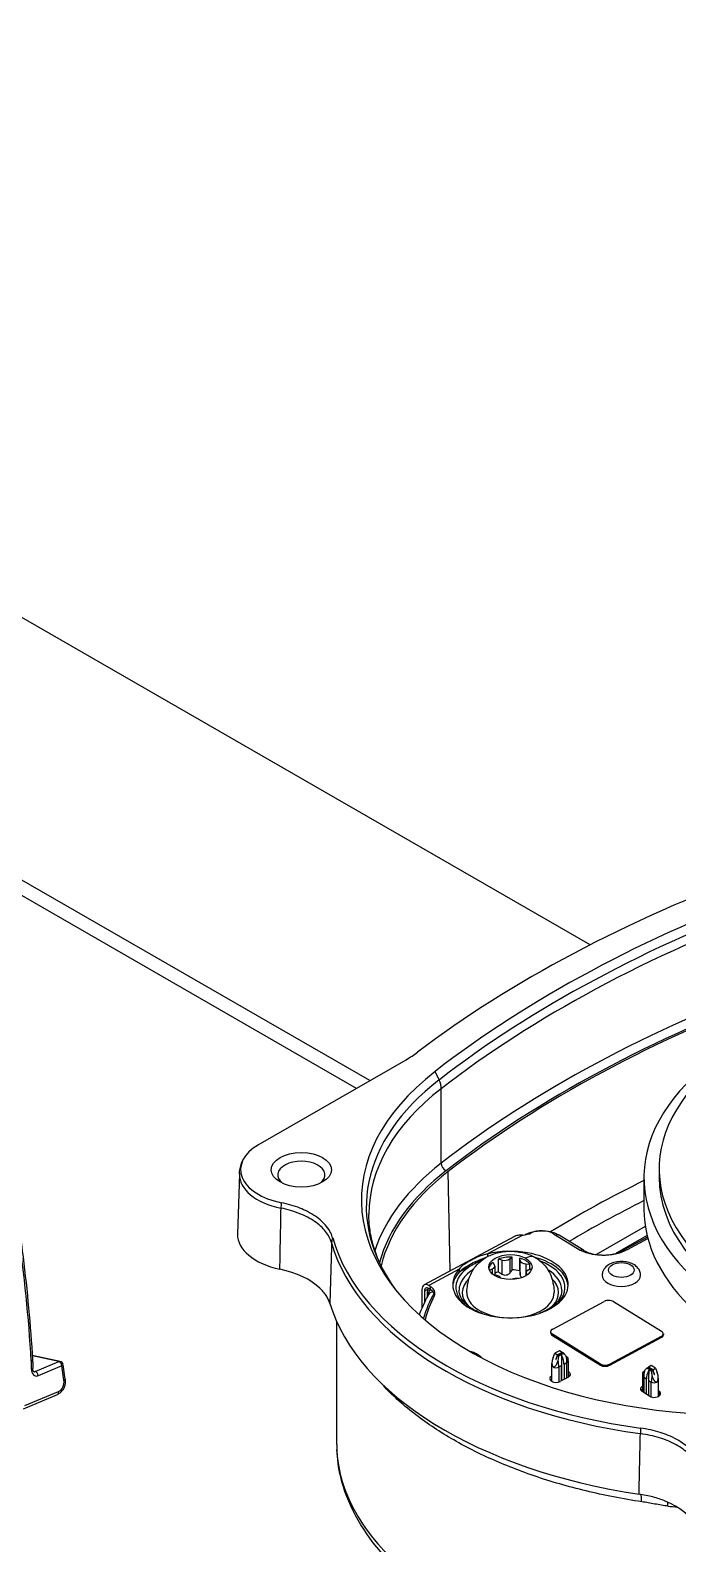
# Model space of a CAD drawing. Header units: millimetres. Extents: x 0 to 7722, y 0 to 5460.
# Drawn here: x 4718.5 to 4769, y 3623.4 to 3741.3 of the extents above; entities that cross this region are included whole.
import ezdxf

# ---------------------------------------------------------------- set-up
doc = ezdxf.new("R2010")
doc.units = ezdxf.units.MM
doc.header["$LTSCALE"] = 5
doc.layers.get('0').update_dxf_attribs({"linetype": 'CONTINUOUS'})

# ---------------------------------------------------------------- blocks, each defined once
blk = doc.blocks.new('RWFWFWEWEFWEFWEF')
for p, q in [((251.64, 35.78), (20.15, 169.08)), ((234.49, 25.21), (20.15, 148.65)), ((233.44, 24.61), (54.91, 127.42)), ((225.8, 20.21), (237.31, 26.84)), ((239.88, 25.26), (239.58, 25.92)), ((240.04, 18.78), (240.04, 24.58)), ((224.33, 17.95), (224.18, 13.26)), ((240.75, 10.4), (240.59, 18.13)), ((257.03, 18.33), (257.03, 17.66)), ((255.84, 17.66), (255.84, 15.21)), ((245.75, 13.08), (238.71, 9.3)), ((246.4, 13.18), (243.65, 11.71)), ((246.62, 13.23), (246.57, 13.2)), ((248.79, 13.29), (250.66, 12.13)), ((251.12, 12.01), (249.24, 13.17)), ((252.11, 11.67), (255.95, 13.88)), ((256.09, 13.15), (253.68, 11.77)), ((256.12, 13.02), (254.15, 11.96)), ((254.55, 12.05), (256.15, 12.91)), ((242.31, 10.75), (241.44, 10.29)), ((243.24, 11.26), (242.8, 11.02)), ((243.65, 11.71), (243.65, 11.55)), ((243.65, 11.55), (243.65, 11.51)), ((244.19, 10.88), (244.06, 11.05)), ((244.22, 10.77), (244.22, 10.07)), ((244.79, 11.23), (244.5, 11.3)), ((244.5, 10.32), (244.5, 11.3)), ((244.79, 10.13), (244.79, 11.23)), ((245.38, 11.32), (245.58, 11.47)), ((245.38, 11.32), (245.38, 10.22)), ((245.58, 10.49), (245.58, 11.47)), ((246.21, 11.19), (246.17, 11.38)), ((246.17, 10.4), (246.17, 11.38)), ((246.21, 10.09), (246.21, 11.19)), ((246.64, 10.95), (246.64, 10.02)), ((246.64, 10.95), (246.96, 10.92)), ((246.96, 10.51), (246.96, 10.92)), ((241.45, 10.52), (239.08, 9.25)), ((241.45, 10.52), (241.45, 10.37)), ((241.45, 10.37), (241.45, 10.29)), ((244.03, 10.54), (243.82, 10.45)), ((244.03, 10.18), (244.03, 10.54)), ((244.25, 10.07), (244.16, 10.07)), ((246.66, 10.24), (246.66, 10.03)), ((246.7, 10.13), (246.7, 10.06)), ((246.7, 10.13), (246.74, 10.08)), ((246.86, 10.47), (247.11, 10.58)), ((238.54, 8.94), (238.54, 7.47)), ((239.02, 8.98), (238.74, 8.82)), ((238.74, 8.82), (238.74, 7.89)), ((239.22, 9.16), (239.08, 9.25)), ((239.22, 8.93), (239.08, 9.02)), ((239.22, 8.93), (239.22, 9.16)), ((248.73, 5.86), (252.75, 8.02)), ((253.46, 8.01), (257.21, 5.69)), ((231.91, -3.12), (231.91, 6.41)), ((248.57, 5.65), (248.57, 5.57)), ((252.46, 3.14), (248.71, 5.46)), ((248.71, 5.46), (248.71, 5.37)), ((248.71, 5.37), (252.46, 3.06)), ((257.19, 5.28), (253.17, 3.12)), ((253.17, 3.04), (257.19, 5.2)), ((257.19, 5.2), (257.19, 5.28)), ((257.35, 5.5), (257.35, 5.41)), ((210.36, 3.34), (208.19, 3.8)), ((210.26, 3.33), (208.2, 3.77)), ((248.77, 3.66), (248.9, 3.98)), ((249.27, 4.18), (248.9, 3.98)), ((248.9, 3.98), (249.11, 3.86)), ((249.11, 3.86), (248.97, 3.53)), ((249, 3.52), (249.13, 3.84)), ((249.47, 4.05), (249.11, 3.86)), ((249.13, 3.84), (249.31, 3.94)), ((249.13, 3.84), (249.22, 3.78)), ((249.22, 3.78), (249.4, 3.88)), ((249.47, 4.05), (249.27, 4.18)), ((249.31, 3.94), (249.4, 3.88)), ((249.32, 3.94), (249.5, 4.04)), ((249.41, 3.88), (249.32, 3.94)), ((249.32, 3.94), (249.32, 3.93)), ((249.41, 3.88), (249.59, 3.98)), ((249.43, 3.77), (249.43, 1.85)), ((249.44, 1.86), (249.44, 3.77)), ((249.49, 4.03), (249.47, 4.05)), ((249.59, 3.98), (249.5, 4.04)), ((208.27, 2.59), (208.41, 2.56)), ((208.41, 2.56), (210.26, 3.33)), ((210.5, 3.01), (208.65, 2.23)), ((210.66, 1.88), (210.5, 3.01)), ((210.75, 1.96), (210.59, 3.09)), ((248.67, 1.79), (248.67, 3.19)), ((248.75, 2.94), (248.75, 2.92)), ((248.97, 3.53), (248.97, 3.49)), ((249.21, 2.91), (249.43, 3.03)), ((249.21, 2.91), (249.21, 1.75)), ((249.43, 1.85), (249.43, 3.03)), ((249.62, 3.13), (249.84, 3.25)), ((249.62, 3.13), (249.62, 1.95)), ((249.84, 2.07), (249.84, 3.25)), ((249.94, 3.38), (249.94, 2.12)), ((252.46, 3.06), (252.46, 3.14)), ((253.17, 3.12), (253.17, 3.04)), ((256.16, 2.88), (256.07, 2.83)), ((256.07, 2.83), (256.24, 2.73)), ((256.16, 2.88), (256.33, 2.78)), ((256.19, 2.9), (256.18, 2.88)), ((256.41, 3.02), (256.19, 2.9)), ((256.54, 2.69), (256.19, 2.9)), ((256.2, 2.61), (256.2, 0.69)), ((256.24, 2.72), (256.34, 2.78)), ((256.33, 2.78), (256.24, 2.73)), ((256.24, 2.72), (256.41, 2.62)), ((256.33, 2.77), (256.33, 2.78)), ((256.34, 2.78), (256.51, 2.67)), ((256.75, 2.81), (256.41, 3.02)), ((256.41, 2.62), (256.51, 2.67)), ((256.51, 2.67), (256.63, 2.34)), ((256.54, 2.69), (256.75, 2.81)), ((256.66, 2.36), (256.54, 2.69)), ((256.66, 2.31), (256.66, 2.36)), ((256.75, 2.81), (256.88, 2.48)), ((248.56, 1.86), (248.67, 1.92)), ((248.65, 2.21), (248.67, 2.22)), ((248.65, 2.21), (248.65, 1.98)), ((248.65, 1.98), (248.67, 1.99)), ((249.95, 2.13), (249.33, 1.8)), ((249.94, 2.29), (250.06, 2.22)), ((255.74, 0.97), (255.74, 2.23)), ((255.82, 2.11), (256.03, 1.98)), ((255.82, 2.11), (255.82, 0.92)), ((256.03, 0.79), (256.03, 1.98)), ((256.2, 1.87), (256.41, 1.74)), ((256.2, 1.87), (256.2, 0.68)), ((256.41, 0.58), (256.41, 1.74)), ((256.86, 1.74), (256.86, 1.76)), ((256.96, 2.04), (256.96, 0.61)), ((207.52, -0.34), (210.16, 0.77)), ((207.6, -0.1), (210.24, 1)), ((255.74, 1.14), (255.61, 1.08)), ((255.61, 1.08), (255.61, 1.07)), ((256.28, 0.64), (255.69, 1)), ((256.96, 1.05), (257.01, 1.03)), ((256.96, 0.82), (257.01, 0.8)), ((256.96, 0.75), (257.07, 0.68)), ((257.01, 1.03), (257.01, 0.8)), ((257.85, -2.9), (257.85, -2.9)), ((257.99, -2.97), (257.99, -2.97)), ((258.09, -3.02), (258.09, -3.02))]:
    blk.add_line(p, q)
for centre, radius, start, end in [((210.3, 3.05), 0.3, 8.0064, 78.0679), ((244.99, -4.6), 0.5, 167.8365, 167.8481)]:
    blk.add_arc(centre, radius, start, end)
for centre, major_axis, ratio, start_param, end_param in [((320.4, -8.67), (-103.37, 0), 0.575862, 5.2818, 5.631658), ((320.4, -8.67), (-100.71, 0), 0.575862, 5.2818, 5.643961), ((320.4, -9.21), (-100.33, 0), 0.575862, 5.2818, 5.643961), ((320.4, -9.82), (100.13, 0), 0.575862, 2.140208, 2.502368), ((320.4, -15.62), (-100.13, 0), 0.575862, 5.2818, 5.643961), ((320.4, -16.03), (-99.63, 0), 0.575862, 5.2818, 5.643961), ((320.4, -16.03), (-99.44, 0), 0.575862, 5.2818, 5.643961), ((281.78, 17.66), (-25.94, 0), 0.575862, 5.147118, 7.822221), ((281.78, 18.33), (-24.75, 0), 0.575862, 5.169563, 7.961888), ((262.91, 15.93), (-29.08, 0), 0.575862, 5.643961, 8.423393), ((262.91, 15.4), (-28.7, 0), 0.575862, 5.643961, 6.687306), ((238.84, 25.09), (0.92, -1.19), 0.656129, 0.702721, 1.22632), ((262.91, 14.79), (-28.5, 0), 0.575862, 5.643961, 6.283185), ((131.79, -18.17), (-21.44, -101.46), 0.724502, 1.93446, 2.13554), ((229.16, 18.28), (-4.74, 0), 0.575862, 5.497787, 7.518093), ((229.15, 17.87), (1.84, 0), 0.575862, 5.630669, 10.077294), ((229.16, 17.9), (-4.83, 0), 0.575862, 6.264739, 7.518093), ((262.91, 8.98), (-28.5, 0), 0.575862, 5.643961, 6.10052), ((262.91, 8.58), (-28, 0), 0.575862, 5.643961, 6.128754), ((262.91, 8.58), (-27.81, 0), 0.575862, 5.643961, 6.144291), ((240.44, 18.6), (0.306, -0.395), 0.656129, 3.844314, 5.41511), ((320.4, -25.94), (99.19, 0), 0.575862, 2.279528, 2.380749), ((281.78, 17.66), (-24.75, 0), 0.575862, 0, 1.606785), ((228.06, 16.06), (0.3, 1.47), 0.269471, 1.87194, 2.185597), ((320.4, -26.74), (-98.19, 0), 0.575862, 5.429883, 5.511497), ((281.78, 15.21), (-25.94, 0), 0.575862, 0, 0.56145), ((229.16, 13.13), (4.98, -0.11), 0.560536, 3.136014, 4.380471), ((246.25, 13.9), (-1.25, 0), 0.575862, 1.691241, 2.277274), ((246.86, 12.79), (-0.237, 0.441), 0.557566, 5.801156, 6.283185), ((247.87, 12.8), (1.25, 0), 0.575862, 0.750492, 2.277274), ((248.98, 12.75), (0.263, 0.425), 0.597916, 0, 0.759891), ((232.99, 12.69), (-1.44, -0.41), 0.806675, 5.716562, 6.030219), ((262.91, 15.56), (-31.83, 0), 0.575862, 0.163264, 1.33772), ((262.91, 15.93), (-31.74, 0), 0.575862, 0.163264, 1.33772), ((245.44, 9.33), (-4.5, 0), 0.575862, 5.804474, 10.942042), ((245.44, 9.33), (-4.5, 0), 0.575862, 4.764335, 5.121288), ((252.67, 13.21), (-2.75, 0), 0.575862, 0.750492, 2.321288), ((250.86, 11.59), (0.263, 0.425), 0.597916, 0, 0.723688), ((254.39, 11.52), (-0.237, 0.441), 0.557566, 5.663702, 6.283185), ((245.44, 9.1), (-4.25, 0), 0.575862, 5.541444, 6.94026), ((242.31, 10.35), (-0.237, 0.441), 0.557566, 5.516574, 5.948508), ((245.44, 9.1), (4.25, 0), 0.575862, 2.242724, 2.399852), ((242.8, 10.61), (-0.237, 0.441), 0.557566, 5.516574, 5.94828), ((245.44, 9.1), (4.25, 0), 0.575862, 2.154479, 2.242724), ((245.44, 10.51), (-1.68, 0), 0.575862, 5.681108, 6.185559), ((243.72, 10.77), (0.5, 0), 0.575862, 5.366887, 6.675884), ((245.44, 10.51), (1.67, 0), 0.575862, 1.492318, 2.172874), ((244.98, 11.5), (-0.5, 0), 0.575862, 1.178097, 2.487094), ((245.44, 10.51), (1.68, 0), 0.575862, 0.44512, 1.125676), ((246.7, 11.23), (-0.5, 0), 0.575862, 0.1309, 1.439897), ((246.08, 8.08), (-1.18, -3.41), 0.385285, 3.068317, 3.559904), ((245.44, 9.1), (4.5, 0), 0.575862, 0.044183, 1.131844), ((245.44, 9.1), (4.25, 0), 0.575862, 5.640242, 7.270375), ((225.46, 7.39), (-6, 0.13), 0.560532, 3.694849, 4.380933), ((239.08, 8.61), (-0.369, 0.687), 0.557566, 5.516574, 7.087371), ((245.44, 9.1), (-4.5, 0), 0.575862, 5.804474, 6.239003), ((245.44, 8.9), (-4, 0), 0.575862, 5.53085, 6.283185), ((245.44, 8.69), (-3.75, 0), 0.575862, 5.750193, 6.775969), ((245.44, 9.53), (1.67, 0), 0.575862, 2.172874, 2.38635), ((244.19, 9.78), (0.5, 0), 0.575862, 0.195132, 1.439897), ((245.44, 9.53), (1.67, 0), 0.575862, 1.125676, 1.492318), ((245.91, 9.52), (0.5, 0), 0.575862, 1.294912, 2.289667), ((247.16, 10.24), (-0.5, 0), 0.575862, 5.366887, 6.675884), ((245.44, 8.9), (4, 0), 0.575862, 0, 0.752408), ((245.44, 8.69), (3.75, 0), 0.575862, 5.790402, 6.816255), ((254.08, 10.05), (1.5, 0), 0.575862, 3.141593, 6.283185), ((262.99, 4.35), (-24.67, 0), 0.575862, 5.973599, 6.116841), ((239.08, 8.61), (-0.237, 0.441), 0.557566, 5.516574, 7.087371), ((262.98, 4.57), (-24.43, 0), 0.575862, 6.002831, 6.140712), ((239.5, 8.71), (0.414, 0.28), 0.761621, 1.824149, 2.665177), ((238.57, -34.77), (-0.34, -116.89), 0.003123, 1.949786, 1.950951), ((238.57, 8.5), (0.5, 0), 0.575862, 0.117735, 0.372026), ((239.52, 8.33), (-0.436, 0.246), 0.777589, 5.297475, 6.283185), ((238.31, 8.67), (1.25, 0), 0.575862, 6.002831, 7.033677), ((238.31, 8.44), (1.25, 0), 0.575862, 0.159683, 0.750492), ((245.44, 8.69), (-3.4, 0), 0.575862, 6.273069, 7.755259), ((245.44, 8.69), (3.4, 0), 0.575862, 4.816163, 6.293302), ((262.93, 10.34), (31.99, -0.71), 0.560536, 3.319955, 4.489014), ((238.91, 7.24), (0.251, -0.467), 0.557566, 3.945778, 3.948748), ((253.1, 7.81), (-0.5, 0), 0.575862, 3.892084, 5.462881), ((249.07, 5.65), (-0.5, 0), 0.575862, 5.462881, 7.033677), ((249.07, 5.57), (-0.5, 0), 0.575862, 0, 0.750492), ((256.85, 5.5), (0.5, 0), 0.575862, 5.462881, 7.033677), ((256.85, 5.41), (0.5, 0), 0.575862, 5.462881, 6.283185), ((248.99, 3.52), (0.215, 0.588), 0.40269, 1.488429, 3.058813), ((247.25, 3.83), (0.65, 2.78), 0.682697, 4.724161, 4.854909), ((247.81, 4.13), (-1.18, 2.2), 0.557566, 4.263338, 4.314024), ((247.82, 4.13), (1.18, -2.2), 0.557566, 1.121746, 1.172432), ((249.55, 5.06), (-0.09, -2.88), 0.030293, 5.178904, 5.496464), ((246.08, 3.2), (3.53, -0.11), 0.578094, 0.017464, 0.335024), ((248.38, 4.43), (1.97, -1.77), 0.200119, 0.969469, 1.100216), ((248.13, 4.3), (-1.18, 2.2), 0.557566, 3.945778, 4.183277), ((207.92, 3.44), (0.299, 0.018), 0.245175, 5.43918, 6.283185), ((204.11, 2.26), (-1.13, -5.33), 0.724502, 1.811899, 1.93446), ((208.57, 2.8), (-0.124, -0.587), 0.724502, 4.953492, 6.747389), ((207.93, 2.79), (0.3, -0.01), 0.16458, 5.458229, 6.283185), ((208.37, 2.84), (-0.062, -0.294), 0.724502, 0, 0.464203), ((208.45, 2.28), (-0.116, 0.277), 0.616333, 4.309722, 5.880518), ((210.3, 3.05), (0.062, 0.294), 0.724502, 0, 0.464203), ((210.3, 3.05), (0.116, -0.277), 0.616333, 1.168129, 2.738926), ((210.3, 3.05), (0.297, 0.042), 0.308595, 5.417288, 6.283185), ((248.99, 3.04), (0.32, 0), 0.575862, 3.892084, 5.462881), ((248.99, 3.52), (-0.0135, -0.0367), 0.40269, 4.630021, 7.771614), ((247.5, 3.96), (-1.18, 2.2), 0.557566, 3.945778, 4.183277), ((249.62, 3.38), (0.32, 0), 0.575862, 5.462881, 6.283185), ((249.62, 2.34), (0.495, 0), 0.575862, 5.462881, 7.15104), ((252.82, 3.34), (0.5, 0), 0.575862, 3.892084, 5.462881), ((252.82, 3.25), (-0.5, 0), 0.575862, 0.750492, 2.321288), ((257.65, 3.09), (1.31, 2.13), 0.597916, 2.134836, 2.372335), ((257.42, 3.23), (2.04, 1.67), 0.238998, 2.086052, 2.2168), ((259.56, 1.91), (3.53, -0.11), 0.578094, 2.841496, 3.159057), ((257.94, 2.91), (1.31, 2.13), 0.597916, 2.004089, 2.054775), ((256.33, 3.91), (-0.09, -2.88), 0.030293, 5.178904, 5.496464), ((257.95, 2.91), (-1.31, -2.13), 0.597916, 5.145681, 5.196367), ((258.47, 2.58), (0.59, -2.8), 0.711904, 4.549383, 4.680131), ((256.64, 2.35), (-0.0126, 0.0372), 0.417909, 1.641017, 4.78261), ((256.64, 2.35), (0.201, -0.595), 0.417909, 0.070633, 1.641017), ((210.15, 1.66), (-0.145, -0.685), 0.724502, 0.464203, 2.035), ((210.46, 1.92), (0.297, 0.042), 0.308595, 5.417288, 6.283185), ((248.99, 2), (-0.495, 0), 0.575862, 5.462881, 8.604473), ((248.99, 1.78), (0.495, 0), 0.575862, 2.321288, 2.728406), ((249.62, 2.11), (0.495, 0), 0.575862, 0.413186, 0.867855), ((256.06, 1.19), (-0.495, 0), 0.575862, 5.41533, 7.033677), ((256.06, 0.96), (0.495, 0), 0.575862, 2.273738, 2.728406), ((256.06, 2.23), (-0.32, 0), 0.575862, 0, 0.750492), ((258.24, 2.73), (1.31, 2.13), 0.597916, 2.134836, 2.372335), ((256.64, 1.87), (0.32, 0), 0.575862, 3.892084, 5.462881), ((210.04, 1.05), (0.116, -0.277), 0.616333, 0, 1.168129), ((255.75, 0.99), (0.2, 0), 0.575862, 2.321288, 2.336605), ((256.64, 0.83), (0.495, 0), 0.575862, 3.892084, 7.033677), ((256.64, 0.6), (0.495, 0), 0.575862, 0.413186, 0.750492), ((255.91, -1.47), (0.2, 1.49), 0.188831, 1.857581, 2.171238), ((262.91, -3.56), (31, -0.65), 0.561286, 3.153398, 3.153568), ((262.91, -3.56), (31, -0.65), 0.561286, 3.153568, 5.247793), ((258.18, -3.18), (0.495, 0), 0.575864, 2.124721, 2.124926), ((245.18, -3.47), (1.85, 0), 0.575862, 3.938129, 3.938525), ((245.18, -3.47), (1.85, 0), 0.575862, 4.170571, 4.171241), ((244.99, -4.6), (-0.274, -0.418), 0.613876, 5.01421, 5.014406), ((255.31, -8.43), (0.22, 1.48), 0.183303, 5.341437, 6.007337), ((254.06, -10.24), (6, -0.13), 0.560532, 0.287016, 0.97346), ((257.46, -8.78), (0.16, 1.49), 0.128331, 5.334424, 5.605097), ((262.91, 9.11), (31, -0.72), 0.559786, 4.556873, 4.5799)]:
    blk.add_ellipse(centre, major_axis=major_axis, ratio=ratio, start_param=start_param, end_param=end_param)
for centre, major_axis in [((229.15, 18.27), (2.34, 0)), ((245.44, 10.69), (1.68, 0)), ((254.08, 10.46), (1, 0))]:
    blk.add_ellipse(centre, major_axis=major_axis, ratio=0.575862)
for points, knots in [([(237.31, 26.84), (237.47, 26.93), (237.63, 27.03), (237.92, 27.22), (238.07, 27.32), (238.2, 27.42)], [0, 0, 0, 0, 0.0675081, 0.0675081, 0.1350161, 0.1350161, 0.1350161, 0.1350161]), ([(205.45, 23.11), (205.74, 21.85), (206, 20.58), (206.49, 18.01), (206.72, 16.71), (207.13, 14.1), (207.31, 12.79), (207.64, 10.15), (207.78, 8.82), (208.03, 6.15), (208.13, 4.81), (208.22, 3.46)], [0.0111612, 0.0111612, 0.0111612, 0.0111612, 0.0513771, 0.0513771, 0.0915931, 0.0915931, 0.131809, 0.131809, 0.172025, 0.172025, 0.212241, 0.212241, 0.212241, 0.212241]), ([(224.33, 17.95), (224.33, 18.02), (224.34, 18.09), (224.35, 18.23), (224.36, 18.3), (224.39, 18.44), (224.41, 18.51), (224.44, 18.64), (224.46, 18.71), (224.51, 18.83), (224.54, 18.9), (224.56, 18.96)], [3.9454366, 3.9454366, 3.9454366, 3.9454366, 3.9920842, 3.9920842, 4.0387318, 4.0387318, 4.0853794, 4.0853794, 4.132027, 4.132027, 4.1786746, 4.1786746, 4.1786746, 4.1786746]), ([(231.59, 12.96), (231.53, 13.18), (231.41, 13.49), (230.89, 14.14), (230.6, 14.41), (229.84, 14.92), (229.42, 15.13), (228.59, 15.46), (228.11, 15.6), (227.59, 15.7)], [0, 0, 0, 0, 0.1140069, 0.1140069, 0.2036679, 0.2036679, 0.3074058, 0.3074058, 0.4302467, 0.4302467, 0.4302467, 0.4302467]), ([(231.51, 12.58), (231.46, 12.73), (231.4, 12.88), (231.32, 13.03), (231.24, 13.18), (231.15, 13.32), (231.04, 13.46), (230.82, 13.74), (230.52, 14.01), (230.18, 14.25), (230.01, 14.36), (229.82, 14.47), (229.62, 14.58), (229.43, 14.68), (229.21, 14.78), (228.99, 14.86), (228.55, 15.04), (228.08, 15.18), (227.57, 15.28)], [0, 0, 0, 0, 0.125, 0.125, 0.125, 0.25, 0.25, 0.25, 0.5, 0.5, 0.5, 0.625, 0.625, 0.625, 0.75, 0.75, 0.75, 1, 1, 1, 1]), ([(236.53, 8.9), (236.29, 9.22), (236.06, 9.55), (235.62, 10.29), (235.41, 10.69), (235.04, 11.51), (234.89, 11.92), (234.65, 12.74), (234.56, 13.15), (234.44, 13.97), (234.41, 14.38), (234.41, 14.79)], [3.5235475, 3.5235475, 3.5235475, 3.5235475, 3.5919438, 3.5919438, 3.6757056, 3.6757056, 3.7594673, 3.7594673, 3.8432291, 3.8432291, 3.9269908, 3.9269908, 3.9269908, 3.9269908]), ([(246.4, 13.18), (246.3, 13.18), (246.19, 13.18), (246.09, 13.17), (245.99, 13.16), (245.89, 13.14), (245.8, 13.1), (245.78, 13.1), (245.77, 13.09), (245.75, 13.08)], [-1, -1, -1, -1, -0.75, -0.75, -0.75, -0.5, -0.5, -0.5, -0.4528791, -0.4528791, -0.4528791, -0.4528791]), ([(246.62, 13.23), (246.8, 13.33), (247.01, 13.4), (247.41, 13.49), (247.62, 13.52), (247.82, 13.52)], [0, 0, 0, 0, 0.0682543, 0.0682543, 0.1286466, 0.1286466, 0.1286466, 0.1286466]), ([(247.87, 13.52), (247.87, 13.52), (247.87, 13.52), (248.09, 13.52), (248.3, 13.5), (248.71, 13.41), (248.9, 13.35), (249.13, 13.23), (249.19, 13.2), (249.24, 13.17)], [0.134049, 0.134049, 0.134049, 0.134049, 0.1343189, 0.1343189, 0.19842, 0.19842, 0.2623831, 0.2623831, 0.2837111, 0.2837111, 0.2837111, 0.2837111]), ([(242.05, 8.71), (242.05, 8.92), (242.07, 9.13), (242.14, 9.53), (242.19, 9.72), (242.36, 10.2), (242.52, 10.5), (242.88, 10.95), (243.07, 11.13), (243.52, 11.45), (243.78, 11.58), (244.38, 11.8), (244.73, 11.88), (245.44, 11.94), (245.8, 11.92), (246.47, 11.81), (246.79, 11.72), (247.18, 11.54), (247.27, 11.49), (247.62, 11.29), (247.87, 11.1), (248.28, 10.63), (248.45, 10.35), (248.68, 9.81), (248.75, 9.54), (248.82, 9.09), (248.84, 8.9), (248.84, 8.71)], [0, 0, 0, 0, 0.063774, 0.063774, 0.12145, 0.12145, 0.21838, 0.21838, 0.30017, 0.30017, 0.390836, 0.390836, 0.498672, 0.498672, 0.604032, 0.604032, 0.705692, 0.705692, 0.737486, 0.737486, 0.833862, 0.833862, 0.930205, 0.930205, 1.011504, 1.011504, 1.068392, 1.068392, 1.068392, 1.068392]), ([(251.12, 12.01), (251.24, 11.94), (251.39, 11.87), (251.72, 11.75), (251.9, 11.71), (252.3, 11.64), (252.51, 11.63), (252.94, 11.63), (253.15, 11.65), (253.56, 11.73), (253.75, 11.78), (254.01, 11.88), (254.08, 11.92), (254.15, 11.96)], [0, 0, 0, 0, 0.059081, 0.059081, 0.1197731, 0.1197731, 0.182915, 0.182915, 0.2474819, 0.2474819, 0.3121194, 0.3121194, 0.3434048, 0.3434048, 0.3434048, 0.3434048]), ([(243.65, 11.71), (243.46, 11.67), (243.28, 11.62), (242.93, 11.49), (242.77, 11.42), (242.52, 11.29), (242.42, 11.24), (242.23, 11.14), (242.14, 11.09), (241.93, 10.96), (241.82, 10.89), (241.61, 10.72), (241.52, 10.63), (241.45, 10.52)], [-0.3127509, -0.3127509, -0.3127509, -0.3127509, -0.2535479, -0.2535479, -0.1950636, -0.1950636, -0.1563755, -0.1563755, -0.1176873, -0.1176873, -0.0592031, -0.0592031, 0, 0, 0, 0]), ([(243.52, 11.44), (243.34, 11.38), (243.17, 11.31), (243, 11.23), (242.79, 11.14), (242.59, 11.04), (242.41, 10.94), (242.22, 10.83), (242.04, 10.73), (241.88, 10.63), (241.72, 10.53), (241.57, 10.42), (241.45, 10.29)], [-0.9510639, -0.9510639, -0.9510639, -0.9510639, -0.75, -0.75, -0.75, -0.5, -0.5, -0.5, -0.25, -0.25, -0.25, 0, 0, 0, 0]), ([(255.58, 10.05), (255.58, 10.15), (255.56, 10.25), (255.49, 10.45), (255.44, 10.54), (255.29, 10.71), (255.2, 10.79), (254.97, 10.94), (254.83, 11), (254.53, 11.08), (254.37, 11.11), (254.05, 11.13), (253.89, 11.12), (253.57, 11.07), (253.42, 11.03), (253.13, 10.9), (253, 10.82), (252.78, 10.61), (252.7, 10.5), (252.61, 10.26), (252.58, 10.16), (252.58, 10.05)], [5.497787, 5.497787, 5.497787, 5.497787, 5.709543, 5.709543, 5.940667, 5.940667, 6.229633, 6.229633, 6.590423, 6.590423, 6.969862, 6.969862, 7.343603, 7.343603, 7.719645, 7.719645, 8.097618, 8.097618, 8.415466, 8.415466, 8.63938, 8.63938, 8.63938, 8.63938]), ([(245.38, 10.22), (245.38, 10.21), (245.37, 10.21), (245.34, 10.16), (245.3, 10.13), (245.21, 10.07), (245.16, 10.06), (245.06, 10.04), (245.01, 10.04), (244.91, 10.07), (244.86, 10.09), (244.81, 10.12), (244.8, 10.12), (244.79, 10.13)], [-0.09945637, -0.09945637, -0.09945637, -0.09945637, -0.09705257, -0.09705257, -0.08195823, -0.08195823, -0.06686389, -0.06686389, -0.05176955, -0.05176955, -0.03667521, -0.03667521, -0.03427141, -0.03427141, -0.03427141, -0.03427141]), ([(246.32, 9.87), (246.3, 9.89), (246.28, 9.92), (246.23, 9.98), (246.22, 10.03), (246.21, 10.08), (246.21, 10.08), (246.21, 10.09)], [-0.06316073, -0.06316073, -0.06316073, -0.06316073, -0.05176955, -0.05176955, -0.03667521, -0.03667521, -0.03427141, -0.03427141, -0.03427141, -0.03427141]), ([(231.37, 7.86), (231.34, 7.96), (231.3, 8.07), (231.2, 8.27), (231.15, 8.37), (231.02, 8.57), (230.94, 8.67), (230.78, 8.87), (230.69, 8.96), (230.6, 9.04)], [0, 0, 0, 0, 0.0568327, 0.0568327, 0.1124344, 0.1124344, 0.1706077, 0.1706077, 0.2248698, 0.2248698, 0.2248698, 0.2248698]), ([(238.35, 6.97), (238.44, 7.21), (238.53, 7.44), (238.77, 7.98), (238.92, 8.28), (239.09, 8.57)], [4.1299785, 4.1299785, 4.1299785, 4.1299785, 4.1781423, 4.1781423, 4.2409302, 4.2409302, 4.2409302, 4.2409302]), ([(238.99, 8.77), (238.99, 8.83), (239, 8.9), (239.03, 8.98), (239.04, 9.01), (239.05, 9.03)], [0, 0, 0, 0, 0.01968561, 0.01968561, 0.02808655, 0.02808655, 0.02808655, 0.02808655]), ([(243.27, 7.06), (243.14, 7.11), (243.01, 7.16), (242.56, 7.37), (242.28, 7.54), (241.84, 7.93), (241.68, 8.14), (241.49, 8.53), (241.44, 8.71), (241.44, 8.9)], [2.91633, 2.91633, 2.91633, 2.91633, 3.03311, 3.03311, 3.342838, 3.342838, 3.654099, 3.654099, 3.926991, 3.926991, 3.926991, 3.926991]), ([(249.44, 8.9), (249.44, 8.65), (249.37, 8.4), (249.06, 7.94), (248.85, 7.73), (248.32, 7.36), (248.01, 7.2), (247.66, 7.07)], [0.7853982, 0.7853982, 0.7853982, 0.7853982, 1.152957, 1.152957, 1.4767351, 1.4767351, 1.7842578, 1.7842578, 1.7842578, 1.7842578]), ([(242.29, 4.13), (242.42, 4.11), (242.55, 4.07), (242.82, 3.95), (242.95, 3.87), (243.11, 3.72), (243.14, 3.68), (243.18, 3.64)], [5.8255698, 5.8255698, 5.8255698, 5.8255698, 6.1488489, 6.1488489, 6.5268216, 6.5268216, 6.6482315, 6.6482315, 6.6482315, 6.6482315]), ([(249.79, 3.76), (249.83, 3.7), (249.88, 3.64), (249.92, 3.57), (249.93, 3.55), (249.93, 3.53)], [-0.303567, -0.303567, -0.303567, -0.303567, -0.27610761, -0.27610761, -0.25721586, -0.25721586, -0.25721586, -0.25721586]), ([(208.22, 3.46), (208.22, 3.41), (208.22, 3.37), (208.22, 3.28), (208.23, 3.23), (208.23, 3.14), (208.23, 3.1), (208.23, 3.01), (208.23, 2.96), (208.23, 2.87), (208.23, 2.82), (208.23, 2.78)], [0.212241, 0.212241, 0.212241, 0.212241, 0.2367531, 0.2367531, 0.2612652, 0.2612652, 0.2857773, 0.2857773, 0.3102894, 0.3102894, 0.3348016, 0.3348016, 0.3348016, 0.3348016]), ([(208.31, 2.55), (208.3, 2.55), (208.3, 2.55), (208.29, 2.55), (208.29, 2.56), (208.27, 2.58), (208.26, 2.59), (208.24, 2.63), (208.24, 2.65), (208.23, 2.7), (208.23, 2.73), (208.22, 2.76), (208.22, 2.77), (208.23, 2.78)], [2.146701, 2.146701, 2.146701, 2.146701, 2.412639, 2.412639, 2.678578, 2.678578, 2.944517, 2.944517, 3.18421, 3.18421, 3.422872, 3.422872, 3.476394, 3.476394, 3.476394, 3.476394]), ([(248.75, 2.94), (248.76, 2.94), (248.78, 2.93), (248.8, 2.93), (248.82, 2.93), (248.87, 2.94), (248.91, 2.96), (248.99, 3.03), (249.03, 3.09), (249.1, 3.23), (249.14, 3.33), (249.16, 3.42)], [0.23182624, 0.23182624, 0.23182624, 0.23182624, 0.23643139, 0.23643139, 0.24161211, 0.24161211, 0.25594891, 0.25594891, 0.27646513, 0.27646513, 0.30392452, 0.30392452, 0.30392452, 0.30392452]), ([(249.94, 3.38), (249.94, 3.39), (249.94, 3.4), (249.94, 3.42), (249.94, 3.43), (249.94, 3.45), (249.94, 3.46), (249.94, 3.48), (249.93, 3.49), (249.93, 3.51), (249.93, 3.52), (249.93, 3.53)], [4.40713107, 4.40713107, 4.40713107, 4.40713107, 4.42144579, 4.42144579, 4.43576051, 4.43576051, 4.45007522, 4.45007522, 4.46438994, 4.46438994, 4.47870465, 4.47870465, 4.47870465, 4.47870465]), ([(255.74, 2.4), (255.74, 2.42), (255.75, 2.44), (255.79, 2.51), (255.83, 2.56), (255.87, 2.61)], [0.26048985, 0.26048985, 0.26048985, 0.26048985, 0.27646513, 0.27646513, 0.30392452, 0.30392452, 0.30392452, 0.30392452]), ([(255.74, 2.23), (255.74, 2.24), (255.74, 2.25), (255.74, 2.28), (255.74, 2.29), (255.74, 2.31), (255.74, 2.32), (255.74, 2.34), (255.74, 2.36), (255.74, 2.38), (255.74, 2.39), (255.74, 2.4)], [3.14159265, 3.14159265, 3.14159265, 3.14159265, 3.15780795, 3.15780795, 3.17402325, 3.17402325, 3.19023854, 3.19023854, 3.20645384, 3.20645384, 3.22266913, 3.22266913, 3.22266913, 3.22266913]), ([(210.75, 1.96), (210.77, 1.87), (210.77, 1.77), (210.75, 1.58), (210.73, 1.49), (210.67, 1.3), (210.63, 1.22), (210.52, 1.06), (210.46, 0.98), (210.32, 0.86), (210.24, 0.81), (210.16, 0.77)], [0.111701, 0.111701, 0.111701, 0.111701, 0.42586, 0.42586, 0.74002, 0.74002, 1.054179, 1.054179, 1.368338, 1.368338, 1.682497, 1.682497, 1.682497, 1.682497]), ([(255.67, -7.59), (254.93, -7.48), (254.19, -7.35), (252.74, -7.07), (252.03, -6.91), (249.94, -6.41), (248.59, -6.02), (246.64, -5.35), (246.01, -5.11), (244.76, -4.61), (244.14, -4.35), (242.37, -3.53), (241.27, -2.94), (239.22, -1.68), (238.28, -1.01), (236.98, 0.07), (236.57, 0.43), (235.9, 1.08), (235.63, 1.36), (235.38, 1.64)], [0, 0, 0, 0, 0.0625, 0.0625, 0.125, 0.125, 0.25, 0.25, 0.3125, 0.3125, 0.375, 0.375, 0.5, 0.5, 0.625, 0.625, 0.6875, 0.6875, 0.7340773, 0.7340773, 0.7340773, 0.7340773]), ([(256.46, 2.25), (256.48, 2.16), (256.51, 2.06), (256.58, 1.92), (256.62, 1.86), (256.7, 1.79), (256.74, 1.76), (256.79, 1.75), (256.81, 1.75), (256.84, 1.75), (256.85, 1.76), (256.86, 1.76)], [-0.30392452, -0.30392452, -0.30392452, -0.30392452, -0.27646513, -0.27646513, -0.25594891, -0.25594891, -0.24161211, -0.24161211, -0.23643139, -0.23643139, -0.23182624, -0.23182624, -0.23182624, -0.23182624]), ([(259.96, -4.73), (259.89, -4.58), (259.8, -4.43), (259.7, -4.29), (259.59, -4.14), (259.47, -4.01), (259.34, -3.87), (259.07, -3.61), (258.73, -3.36), (258.35, -3.15), (258.15, -3.04), (257.95, -2.94), (257.73, -2.85), (257.52, -2.76), (257.29, -2.68), (257.05, -2.6), (256.58, -2.46), (256.09, -2.35), (255.56, -2.28)], [0, 0, 0, 0, 0.125, 0.125, 0.125, 0.25, 0.25, 0.25, 0.5, 0.5, 0.5, 0.625, 0.625, 0.625, 0.75, 0.75, 0.75, 1, 1, 1, 1]), ([(260.05, -4.34), (259.95, -4.13), (259.77, -3.82), (259.14, -3.21), (258.8, -2.96), (257.96, -2.49), (257.5, -2.31), (256.62, -2.04), (256.11, -1.92), (255.58, -1.85)], [0, 0, 0, 0, 0.1140069, 0.1140069, 0.2036679, 0.2036679, 0.3074058, 0.3074058, 0.4302467, 0.4302467, 0.4302467, 0.4302467]), ([(278.11, -19.54), (275.19, -20.45), (271.96, -21.07), (265.43, -21.68), (262.05, -21.69), (255.52, -21.09), (252.3, -20.48), (246.38, -18.74), (243.62, -17.58), (238.88, -14.84), (236.84, -13.22), (233.77, -9.67), (232.7, -7.69), (232.05, -4.95), (231.95, -4.24), (231.92, -3.53)], [0, 0, 0, 0, 1.004464, 1.004464, 1.994241, 1.994241, 2.980189, 2.980189, 3.968256, 3.968256, 4.964003, 4.964003, 5.96166, 5.96166, 6.307423, 6.307423, 6.307423, 6.307423]), ([(257.49, -7.53), (257.34, -7.47), (257.19, -7.42), (256.87, -7.31), (256.7, -7.26), (256.35, -7.16), (256.18, -7.12), (255.82, -7.05), (255.64, -7.02), (255.46, -6.99)], [0, 0, 0, 0, 0.0541148, 0.0541148, 0.1121034, 0.1121034, 0.1677759, 0.1677759, 0.2247036, 0.2247036, 0.2247036, 0.2247036]), ([(257.72, -7.92), (257.37, -7.89), (257.03, -7.82), (256.69, -7.76), (256.35, -7.7), (256.01, -7.64), (255.67, -7.59)], [0, 0, 0, 0, 0.5, 0.5, 0.5, 1, 1, 1, 1])]:
    blk.add_open_spline(points, degree=3, knots=knots)
for points in [[(227.48, 10.53), (227.51, 12.11), (227.54, 13.69), (227.57, 15.28)], [(231.51, 12.58), (231.46, 11), (231.42, 9.43), (231.37, 7.86)], [(238.98, 8.39), (238.98, 8.51), (238.98, 8.64), (238.99, 8.77)], [(239.04, 8.61), (239, 8.66), (238.99, 8.71), (238.99, 8.77)], [(238.99, 8.77), (238.99, 8.77), (238.99, 8.77), (238.99, 8.77)], [(238.99, 8.77), (238.99, 8.77), (238.99, 8.77), (238.99, 8.77)], [(255.46, -6.99), (255.49, -5.42), (255.53, -3.85), (255.56, -2.28)], [(243.54, -4.07), (243.54, -4.07), (243.54, -4.07), (243.54, -4.07)]]:
    blk.add_open_spline(points, degree=3)
for points, weights in [([(244.5, 10.32), (244.66, 10.21), (244.79, 10.13)], [3.11885471646, 3.30515359833, 3.46482695525]), ([(245.58, 10.49), (245.47, 10.34), (245.38, 10.22)], [3.01572915297, 3.19586802454, 3.35026174955]), ([(246.17, 10.4), (246.19, 10.23), (246.21, 10.09)], [2.91816659867, 3.09247775576, 3.24187665351])]:
    blk.add_rational_spline(points, weights, degree=2)

msp = doc.modelspace()

# ---------------------------------------------------------------- block references
msp.add_blockref('RWFWFWEWEFWEFWEF', (4510.5, 3634.26))

doc.saveas('drawing.dxf')
